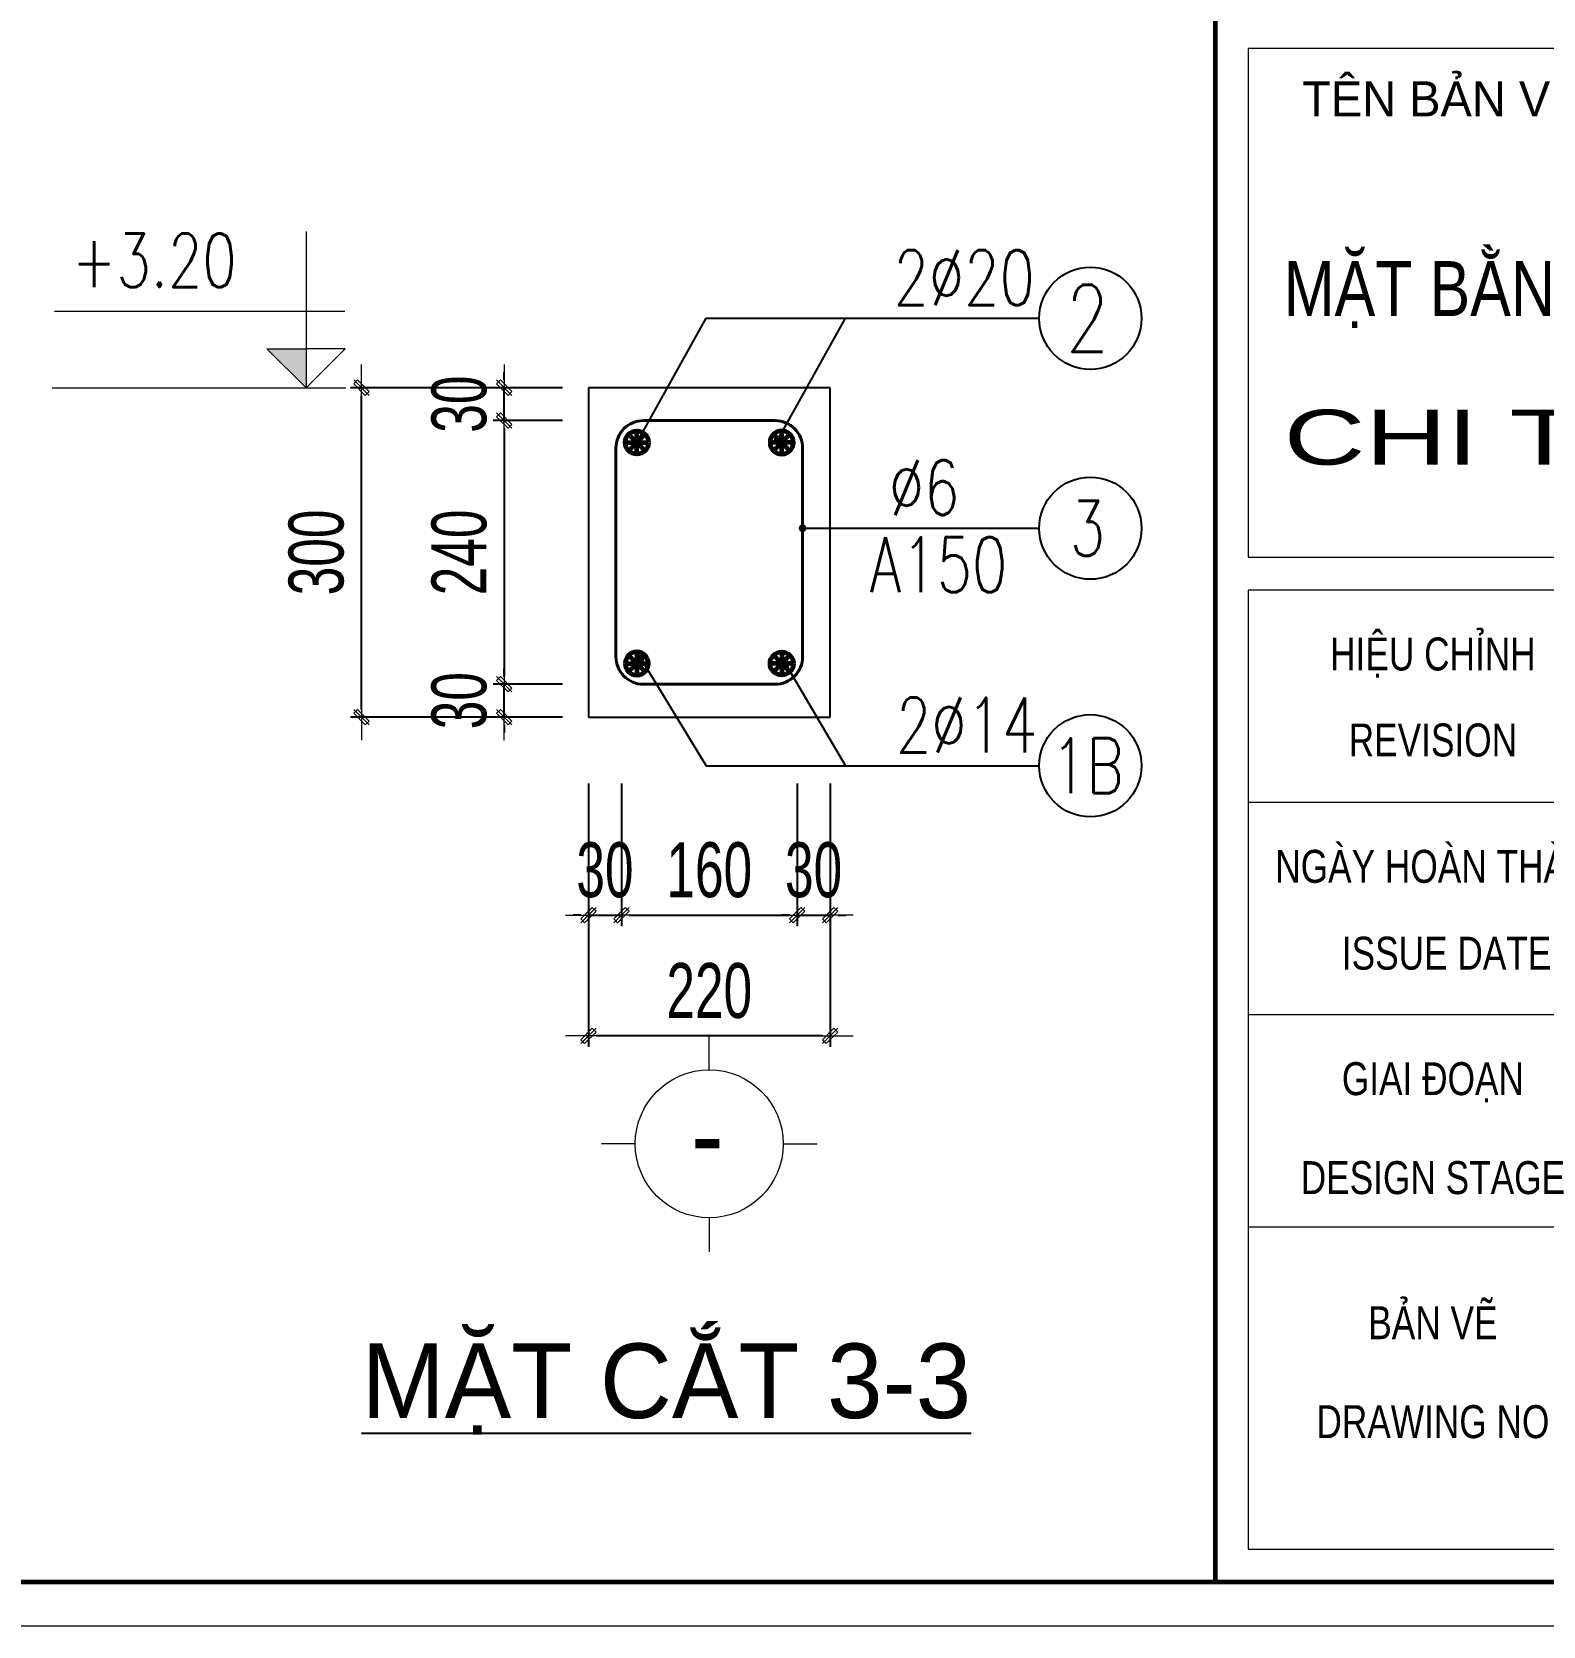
# Model space of a CAD drawing. Header units: millimetres. Extents: x 108335 to 288936, y -578047 to -548347.
# Drawn here: x 209501 to 212253, y -560227 to -557324 of the extents above; entities that cross this region are included whole.
import ezdxf
from ezdxf.enums import TextEntityAlignment as Align

# ---------------------------------------------------------------- set-up
doc = ezdxf.new("R2010")
doc.units = ezdxf.units.MM
doc.header["$MEASUREMENT"] = 0
doc.header["$PDMODE"] = 32
doc.layers.get('Defpoints').update_dxf_attribs({"color": 1})
for name, color, linetype, lineweight in [('EG Dim', 8, 'Continuous', 15), ('EG Text1', 3, 'Continuous', 20), ('Khac', 156, 'Continuous', 9), ('LC Dim', 8, 'Continuous', 18), ('LC ISO', 153, 'Continuous', 13), ('LC Net dam2', 6, 'Continuous', 40), ('LC Net dam3', 1, 'Continuous', 60), ('LC Net manh', 236, 'Continuous', 5), ('LC Net thay', 7, 'Continuous', 25), ('LC Text1', 3, 'Continuous', 20), ('LC Text2', 7, 'Continuous', 25)]:
    doc.layers.add(name, color=color, linetype=linetype, lineweight=lineweight)
doc.layers.add('Khungten_LCDI', color=7, linetype='Continuous')
doc.layers.add('Kichthuoc', color=9, linetype='Continuous')
doc.styles.add('EG Huy', font='vnsimli.shx', dxfattribs={"width": 0.75})
doc.styles.add('HOATBIF', font='hoatbif.shx', dxfattribs={"width": 0.7})
doc.styles.add('Khungten', font='VHAVAN.TTF', dxfattribs={"width": 0.9, "height": 5000})
doc.styles.add('LC 1', font='VHAVANB.TTF')
doc.styles.add('LC 3', font='vnsimli.shx', dxfattribs={"width": 0.75})
doc.styles.add('Title', font='VHBLACK.TTF', dxfattribs={"width": 0.8})
doc.dimstyles.new('1-100(1-40)', dxfattribs={"dimscale": 40, "dimtxt": 2.5, "dimasz": 0.35, "dimexe": 0.5, "dimexo": 0, "dimgap": 0.8, "dimtad": 1, "dimdec": 0, "dimzin": 0, "dimdsep": 46, "dimtxsty": 'HOATBIF', "dimblk1": 'DOT', "dimblk2": 'DOT', "dimsah": 1, "dimcen": -1, "dimdle": 1, "dimclrd": 256, "dimclre": 256, "dimclrt": 4, "dimadec": 3, "dimazin": 2, "dimtfac": 0.333333, "dimtdec": 0, "dimtix": 1, "dimtmove": 2, "dimatfit": 3, "dimldrblk": 'DOT', "dimfxl": 1, "dimtvp": 0.833333, "dimtolj": 1, "dimtzin": 0, "dimarcsym": 0})

# ---------------------------------------------------------------- blocks, each defined once
blk = doc.blocks.new('DOT')
at = {"layer": 'LC Dim'}
blk.add_line((-3, 0), (3, 0), dxfattribs=at)
at = {"layer": 'LC Dim', "color": 4}
blk.add_line((-1, -1), (1, 1), dxfattribs=at)
blk.add_lwpolyline([(0.5, 1), (-1, -0.5), (-0.5, -1), (1, 0.5)], close=True, dxfattribs=at)
blk = doc.blocks.new('*D363')
at = {"layer": 'Defpoints', "color": 0, "ltscale": 2, "transparency": 16777216}
for p in [(210100.9, -557972), (210466.9, -557972), (210466.9, -558572)]:
    blk.add_point(p, dxfattribs=at)
at = {"layer": 'LC Dim', "lineweight": -2, "ltscale": 2, "transparency": 16777216}
for p, q in [((210466.9, -557972), (210080.9, -557972)), ((210100.9, -558558), (210100.9, -557986)), ((210466.9, -558572), (210080.9, -558572))]:
    blk.add_line(p, q, dxfattribs=at)
at = {"layer": 'LC Dim', "lineweight": -2, "ltscale": 2, "transparency": 16777216, "xscale": 14, "yscale": 14, "zscale": 14}
for p, rotation in [((210100.9, -557972), 90), ((210100.9, -558572), 270)]:
    blk.add_blockref('DOT', p, dxfattribs=dict(at, rotation=rotation))
at = {"layer": 'LC Dim', "color": 4, "ltscale": 2, "transparency": 16777216, "insert": (210018.9, -558272), "char_height": 100, "attachment_point": 5, "rotation": 90, "style": 'HOATBIF'}
blk.add_mtext('\\A1;300', dxfattribs=at)
blk = doc.blocks.new('_Dot')
at = {"color": 0, "linetype": 'ByBlock', "lineweight": -2}
blk.add_line((-0.5, 0), (-1, 0), dxfattribs=at)
at = {"color": 0, "linetype": 'ByBlock', "const_width": 0.5}
blk.add_lwpolyline([(-0.25, 0, 1), (0.25, 0, 1)], format="xyb", close=True, dxfattribs=at)
blk = doc.blocks.new('*D364')
at = {"layer": 'Defpoints', "color": 0, "ltscale": 2, "transparency": 16777216}
for p in [(210514.4, -558692.5), (210574.4, -558692.5), (210574.4, -558932.5)]:
    blk.add_point(p, dxfattribs=at)
at = {"layer": 'LC Dim', "lineweight": -2, "ltscale": 2, "transparency": 16777216}
for p, q in [((210514.4, -558692.5), (210514.4, -558952.5)), ((210574.4, -558692.5), (210574.4, -558952.5)), ((210500.4, -558932.5), (210486.4, -558932.5)), ((210514.4, -558932.5), (210574.4, -558932.5)), ((210588.4, -558932.5), (210602.4, -558932.5))]:
    blk.add_line(p, q, dxfattribs=at)
at = {"layer": 'LC Dim', "lineweight": -2, "ltscale": 2, "transparency": 16777216, "xscale": 14, "yscale": 14, "zscale": 14}
blk.add_blockref('DOT', (210514.4, -558932.5), dxfattribs=at)
at = {"layer": 'LC Dim', "lineweight": -2, "ltscale": 2, "transparency": 16777216, "xscale": 14, "yscale": 14, "zscale": 14, "rotation": 180}
blk.add_blockref('DOT', (210574.4, -558932.5), dxfattribs=at)
at = {"layer": 'LC Dim', "color": 4, "ltscale": 2, "transparency": 16777216, "insert": (210544.4, -558850.5), "char_height": 100, "attachment_point": 5, "style": 'HOATBIF'}
blk.add_mtext('\\A1;30', dxfattribs=at)
blk = doc.blocks.new('*D365')
at = {"layer": 'Defpoints', "color": 0, "ltscale": 2, "transparency": 16777216}
for p in [(210574.4, -558692.5), (210894.4, -558692.5), (210894.4, -558932.5)]:
    blk.add_point(p, dxfattribs=at)
at = {"layer": 'LC Dim', "lineweight": -2, "ltscale": 2, "transparency": 16777216}
for p, q in [((210574.4, -558692.5), (210574.4, -558952.5)), ((210894.4, -558692.5), (210894.4, -558952.5)), ((210588.4, -558932.5), (210880.4, -558932.5))]:
    blk.add_line(p, q, dxfattribs=at)
at = {"layer": 'LC Dim', "lineweight": -2, "ltscale": 2, "transparency": 16777216, "xscale": 14, "yscale": 14, "zscale": 14, "rotation": 180}
blk.add_blockref('DOT', (210574.4, -558932.5), dxfattribs=at)
at = {"layer": 'LC Dim', "lineweight": -2, "ltscale": 2, "transparency": 16777216, "xscale": 14, "yscale": 14, "zscale": 14}
blk.add_blockref('DOT', (210894.4, -558932.5), dxfattribs=at)
at = {"layer": 'LC Dim', "color": 4, "ltscale": 2, "transparency": 16777216, "insert": (210734.4, -558850.5), "char_height": 100, "attachment_point": 5, "style": 'HOATBIF'}
blk.add_mtext('\\A1;160', dxfattribs=at)
blk = doc.blocks.new('*D366')
at = {"layer": 'Defpoints', "color": 0, "ltscale": 2, "transparency": 16777216}
for p in [(210894.4, -558692.5), (210954.4, -558692.5), (210954.4, -558932.5)]:
    blk.add_point(p, dxfattribs=at)
at = {"layer": 'LC Dim', "lineweight": -2, "ltscale": 2, "transparency": 16777216}
for p, q in [((210894.4, -558692.5), (210894.4, -558952.5)), ((210954.4, -558692.5), (210954.4, -558952.5)), ((210880.4, -558932.5), (210866.4, -558932.5)), ((210894.4, -558932.5), (210954.4, -558932.5)), ((210968.4, -558932.5), (210982.4, -558932.5))]:
    blk.add_line(p, q, dxfattribs=at)
at = {"layer": 'LC Dim', "lineweight": -2, "ltscale": 2, "transparency": 16777216, "xscale": 14, "yscale": 14, "zscale": 14}
blk.add_blockref('DOT', (210894.4, -558932.5), dxfattribs=at)
at = {"layer": 'LC Dim', "lineweight": -2, "ltscale": 2, "transparency": 16777216, "xscale": 14, "yscale": 14, "zscale": 14, "rotation": 180}
blk.add_blockref('DOT', (210954.4, -558932.5), dxfattribs=at)
at = {"layer": 'LC Dim', "color": 4, "ltscale": 2, "transparency": 16777216, "insert": (210924.4, -558850.5), "char_height": 100, "attachment_point": 5, "style": 'HOATBIF'}
blk.add_mtext('\\A1;30', dxfattribs=at)
blk = doc.blocks.new('*D367')
at = {"layer": 'Defpoints', "color": 0, "ltscale": 2, "transparency": 16777216}
for p in [(210514.4, -558692.5), (210954.4, -558692.5), (210514.4, -559152.5)]:
    blk.add_point(p, dxfattribs=at)
at = {"layer": 'LC Dim', "lineweight": -2, "ltscale": 2, "transparency": 16777216}
for p, q in [((210514.4, -558692.5), (210514.4, -559172.5)), ((210954.4, -558692.5), (210954.4, -559172.5)), ((210940.4, -559152.5), (210528.4, -559152.5))]:
    blk.add_line(p, q, dxfattribs=at)
at = {"layer": 'LC Dim', "lineweight": -2, "ltscale": 2, "transparency": 16777216, "xscale": 14, "yscale": 14, "zscale": 14, "rotation": 180}
blk.add_blockref('DOT', (210514.4, -559152.5), dxfattribs=at)
at = {"layer": 'LC Dim', "lineweight": -2, "ltscale": 2, "transparency": 16777216, "xscale": 14, "yscale": 14, "zscale": 14}
blk.add_blockref('DOT', (210954.4, -559152.5), dxfattribs=at)
at = {"layer": 'LC Dim', "color": 4, "ltscale": 2, "transparency": 16777216, "insert": (210734.4, -559070.5), "char_height": 100, "attachment_point": 5, "style": 'HOATBIF'}
blk.add_mtext('\\A1;220', dxfattribs=at)
blk = doc.blocks.new('TIEUDE2')
at = {"layer": 'LC Text2', "color": 7, "style": 'LC 1'}
blk.add_attdef('%%UTIªU§Ò', text='', height=3.5, dxfattribs=at).set_placement((0, 0), align=Align.BOTTOM_CENTER)
blk.add_attdef('TL', text='', height=2.2, dxfattribs=at).set_placement((0, -1.8), align=Align.TOP_CENTER)
blk = doc.blocks.new('TTRUC')
at = {"layer": 'LC ISO'}
for p, q in [((0, 6.95), (0, 10.13)), ((-6.95, 0), (-10.13, 0)), ((6.95, 0), (10.13, 0)), ((0, -6.95), (0, -10.13))]:
    blk.add_line(p, q, dxfattribs=at)
at = {"layer": 'LC Net manh'}
blk.add_circle((0, 0), 6.95, dxfattribs=at)
blk = doc.blocks.new('CT')
at = {"layer": 'LC Text1', "lineweight": 15}
blk.add_hatch(color=4, dxfattribs=at).paths.add_polyline_path([(3.251, 1.597), (1.639, 1.597), (1.639, 0)])
at = {"layer": 'LC Text1', "color": 4, "lineweight": 15, "ltscale": 50}
for p, q in [((0.046, 3.141), (11.999, 3.141)), ((12.091, 0), (0, 0))]:
    blk.add_line(p, q, dxfattribs=at)
for points in [[(1.639, 6.428), (1.639, 0)], [(1.639, 0), (0.027, 1.597), (1.639, 1.597)], [(1.639, 0), (3.251, 1.597), (1.639, 1.597)]]:
    blk.add_lwpolyline(points, dxfattribs=at)
at = {"layer": 'LC Text1', "color": 4, "style": 'LC 3', "width": 0.75}
blk.add_attdef('CT', (1.905, 3.503), '', height=2.2, dxfattribs=at)
blk = doc.blocks.new('theptron1')
at = {"layer": 'LC Net dam3'}
for p, q in [((-0.5, 0), (0.5, 0)), ((-0.354, 0.354), (0.354, -0.354)), ((0.354, 0.354), (-0.354, -0.354)), ((0, 0.5), (0, -0.5))]:
    blk.add_line(p, q, dxfattribs=at)
blk.add_circle((0, 0), 0.5, dxfattribs=at)
blk = doc.blocks.new('*D384')
at = {"layer": 'Defpoints', "color": 0, "ltscale": 2, "transparency": 16777216}
for p in [(210361.1, -558512), (210466.9, -558512), (210466.9, -558572)]:
    blk.add_point(p, dxfattribs=at)
at = {"layer": 'LC Dim', "lineweight": -2, "ltscale": 2, "transparency": 16777216}
for p, q in [((210361.1, -558498), (210361.1, -558484)), ((210466.9, -558512), (210341.1, -558512)), ((210361.1, -558572), (210361.1, -558512)), ((210466.9, -558572), (210341.1, -558572)), ((210361.1, -558586), (210361.1, -558600))]:
    blk.add_line(p, q, dxfattribs=at)
at = {"layer": 'LC Dim', "lineweight": -2, "ltscale": 2, "transparency": 16777216, "xscale": 14, "yscale": 14, "zscale": 14}
for p, rotation in [((210361.1, -558512), 270), ((210361.1, -558572), 90)]:
    blk.add_blockref('DOT', p, dxfattribs=dict(at, rotation=rotation))
at = {"layer": 'LC Dim', "color": 4, "ltscale": 2, "transparency": 16777216, "insert": (210279.1, -558542), "char_height": 100, "attachment_point": 5, "rotation": 90, "style": 'HOATBIF'}
blk.add_mtext('\\A1;30', dxfattribs=at)
blk = doc.blocks.new('*D385')
at = {"layer": 'Defpoints', "color": 0, "ltscale": 2, "transparency": 16777216}
for p in [(210361.1, -557972), (210466.9, -557972), (210466.9, -558032)]:
    blk.add_point(p, dxfattribs=at)
at = {"layer": 'LC Dim', "lineweight": -2, "ltscale": 2, "transparency": 16777216}
for p, q in [((210361.1, -557958), (210361.1, -557944)), ((210466.9, -557972), (210341.1, -557972)), ((210361.1, -558032), (210361.1, -557972)), ((210466.9, -558032), (210341.1, -558032)), ((210361.1, -558046), (210361.1, -558060))]:
    blk.add_line(p, q, dxfattribs=at)
at = {"layer": 'LC Dim', "lineweight": -2, "ltscale": 2, "transparency": 16777216, "xscale": 14, "yscale": 14, "zscale": 14}
for p, rotation in [((210361.1, -557972), 270), ((210361.1, -558032), 90)]:
    blk.add_blockref('DOT', p, dxfattribs=dict(at, rotation=rotation))
at = {"layer": 'LC Dim', "color": 4, "ltscale": 2, "transparency": 16777216, "insert": (210279.1, -558002), "char_height": 100, "attachment_point": 5, "rotation": 90, "style": 'HOATBIF'}
blk.add_mtext('\\A1;30', dxfattribs=at)
blk = doc.blocks.new('*D393')
at = {"layer": 'Defpoints', "color": 0, "ltscale": 2, "transparency": 16777216}
for p in [(210466.9, -558032), (210361.1, -558512), (210466.9, -558512)]:
    blk.add_point(p, dxfattribs=at)
at = {"layer": 'LC Dim', "lineweight": -2, "ltscale": 2, "transparency": 16777216}
for p, q in [((210466.9, -558032), (210341.1, -558032)), ((210361.1, -558046), (210361.1, -558498)), ((210466.9, -558512), (210341.1, -558512))]:
    blk.add_line(p, q, dxfattribs=at)
at = {"layer": 'LC Dim', "lineweight": -2, "ltscale": 2, "transparency": 16777216, "xscale": 14, "yscale": 14, "zscale": 14}
for p, rotation in [((210361.1, -558032), 90), ((210361.1, -558512), 270)]:
    blk.add_blockref('DOT', p, dxfattribs=dict(at, rotation=rotation))
at = {"layer": 'LC Dim', "color": 4, "ltscale": 2, "transparency": 16777216, "insert": (210279.1, -558272), "char_height": 100, "attachment_point": 5, "rotation": 90, "style": 'HOATBIF'}
blk.add_mtext('\\A1;240', dxfattribs=at)
blk = doc.blocks.new('Nha o can bo nhan vien Trung doan')
at = {"layer": 'Defpoints', "lineweight": 0}
blk.add_lwpolyline([(-1200, -14850), (-1200, 14850), (40800, 14850), (40800, -14850)], close=True, dxfattribs=at)
at = {"layer": 'Khungten_LCDI', "color": 5, "lineweight": 60}
blk.add_line((36600, 14650), (36600, -14650), dxfattribs=at)
at = {"layer": 'Khungten_LCDI', "color": 9, "lineweight": 15}
for p, q in [((40450, -11100), (36750, -11100)), ((40450, -12066.7), (36750, -12066.7)), ((40450, -13033.3), (36750, -13033.3))]:
    blk.add_line(p, q, dxfattribs=at)
at = {"layer": 'Khungten_LCDI', "color": 5, "lineweight": 60}
blk.add_lwpolyline([(0, -14650), (0, 14650), (40600, 14650), (40600, -14650)], close=True, dxfattribs=at)
at = {"layer": 'Khungten_LCDI', "color": 9, "lineweight": 15}
for points in [[(36750, -9983.4), (40450, -9983.4), (40450, -7667.3), (36750, -7667.3)], [(36750, -14500), (40450, -14500), (40450, -10133.4), (36750, -10133.4)]]:
    blk.add_lwpolyline(points, close=True, dxfattribs=at)
at = {"color": 7, "style": 'Khungten'}
blk.add_text('tªn b¶n vÏ - drawing title', height=160, dxfattribs=at).set_placement((38565.6, -7977.2), align=Align.CENTER)
at = {"color": 7, "style": 'Khungten', "width": 0.8}
for s, p in [('hiÖu chØnh', (37591.7, -10499.4)), ('revision', (37591.7, -10891)), ('ngµy hoµn thµnh', (37654, -11466.1)), ('issue date', (37654, -11861.5)), ('giai ®o¹n', (37591.7, -12432.7)), ('design stage', (37591.7, -12883.2)), ('b¶n vÏ', (37591.7, -13543.7)), ('drawing nO', (37591.7, -13994.2))]:
    blk.add_text(s, height=150, dxfattribs=at).set_placement(p, align=Align.CENTER)
for tag, p in [('REVISION', (39498.8, -10746.3)), ('NGAYHT', (39546.1, -11609.4))]:
    blk.add_attdef(tag, text='', height=200, dxfattribs=at).set_placement(p, align=Align.CENTER)
at = {"layer": 'LC Text1', "style": 'Title', "width": 1.485915}
for tag, p, p2 in [('TENBANVE1', (36912.7, -8885.8), (40339.1, -8885.8)), ('TENBANVE2', (36912.7, -9562.5), (40339.1, -9562.5))]:
    blk.add_attdef(tag, text='', height=250, dxfattribs=at).set_placement(p, p2, align=Align.FIT)
at = {"layer": 'LC Text1', "style": 'Title', "width": 0.7}
blk.add_attdef('SOBANVE', text='', height=250, dxfattribs=at).set_placement((39562, -13896.2), align=Align.CENTER)

msp = doc.modelspace()

# ---------------------------------------------------------------- linework, layer by layer
at = {"layer": 'LC Net dam2'}
msp.add_lwpolyline([(210614.38, -558512), (210854.38, -558512, 0.4142136), (210904.38, -558462), (210904.38, -558082, 0.4142136), (210854.38, -558032), (210614.38, -558032, 0.4142136), (210564.38, -558082), (210564.38, -558462, 0.4142136)], format="xyb", close=True, dxfattribs=at)
at = {"layer": 'LC Net thay', "ltscale": 2}
for p, q in [((210954.38, -557972), (210514.38, -557972)), ((210514.38, -557972), (210514.38, -558572)), ((210954.38, -558572), (210954.38, -557972)), ((210514.38, -558572), (210954.38, -558572))]:
    msp.add_line(p, q, dxfattribs=at)
at = {"layer": 'LC Text2', "ltscale": 100}
msp.add_circle((211428.44, -557845.63), 93.05, dxfattribs=at)
at = {"layer": 'LC Text2', "linetype": 'ByBlock'}
for centre in [(211428.44, -558227.95), (211428.44, -558660.5)]:
    msp.add_circle(centre, 93.05, dxfattribs=at)

# ---------------------------------------------------------------- block references
at = {"layer": 'EG Dim', "yscale": 42.40098003740421, "zscale": 42.40098003740421}
for p, xscale, rotation in [((210602.43, -558071.85), 42.40098003740421, 90), ((210866.34, -558071.85), -42.40098003740421, 270), ((210602.43, -558474.35), -42.40098003740421, 90), ((210866.34, -558474.35), 42.40098003740421, 270)]:
    msp.add_blockref('theptron1', p, dxfattribs=dict(at, xscale=xscale, rotation=rotation))
at = {"layer": 'EG Text1'}
ref = msp.add_blockref('CT', (210072.59, -557972), dxfattribs=dict(at, xscale=-44.25072279153392, yscale=44.25072279153392, zscale=44.25072279153392))
ref.add_attrib('CT', '+3.20', (209573.38, -557788.77), dxfattribs={"layer": 'Khac', "color": 3, "height": 97.352, "style": 'EG Huy', "width": 0.75})
at = {"layer": 'Kichthuoc', "xscale": 19.39036266761832, "yscale": 19.39036266761832, "zscale": 19.39036266761832}
msp.add_blockref('TTRUC', (210734.38, -559348.96), dxfattribs=at)
at = {"layer": 'LC Net thay'}
ref = msp.add_blockref('Nha o can bo nhan vien Trung doan', (197015.7, -554287.19, 0), dxfattribs=dict(at, xscale=0.3999999999995706, yscale=0.3999999999995706, zscale=0.3999999999995706))
ref.add_attrib('TENBANVE2', 'CHI TIÕT DÇM', dxfattribs={"layer": 'LC Text1', "height": 100, "style": 'Title', "width": 1.312272}).set_placement((211780.76, -558112.18, 0), (213151.36, -558112.18, 0), align=Align.FIT)
ref.add_attrib('TENBANVE1', 'MÆT B»NG KÕT CÊU DÇM', dxfattribs={"layer": 'LC Text1', "height": 100, "style": 'Title', "width": 0.694551}).set_placement((211780.76, -557841.5, 0), (213151.36, -557841.5, 0), align=Align.FIT)
at = {"layer": 'LC Text2'}
ref = msp.add_blockref('TIEUDE2', (210656.38, -559889.13), dxfattribs=dict(at, xscale=40.00000000002709, yscale=40.00000000002709, zscale=40.00000000002709))
ref.add_attrib('%%UTIªU§Ò', '%%UMÆT C¾T 3-3', dxfattribs={"color": 7, "height": 135.8459, "style": 'LC 1'}).set_placement((210656.38, -559889.13), align=Align.BOTTOM_CENTER)

# ---------------------------------------------------------------- texts
at = {"layer": 'LC Text1', "ltscale": 0.2, "style": 'LC 1', "width": 0.9}
msp.add_text('-', height=150, dxfattribs=at).set_placement((210730.76, -559451.72), align=Align.BOTTOM_CENTER)
at = {"layer": 'LC Text2', "linetype": 'ByBlock', "style": 'LC 3', "width": 0.75}
for s, p in [('2%%C20', (211070.03, -557821.57)), ('%%C6', (211061.5, -558203.89)), ('A150', (211026.53, -558344.5)), ('2%%C14', (211074.53, -558636.44))]:
    msp.add_text(s, height=100, dxfattribs=at).set_placement(p)
at = {"layer": 'LC Text2', "ltscale": 100, "style": 'LC 3', "width": 0.75}
msp.add_text('2', height=122.22, dxfattribs=at).set_placement((211423.19, -557845.63), align=Align.MIDDLE_CENTER)
at = {"layer": 'LC Text2', "linetype": 'ByBlock', "style": 'LC 3', "width": 0.75}
for s, p in [('3', (211423.19, -558227.95)), ('1B', (211423.19, -558660.5))]:
    msp.add_text(s, height=100, dxfattribs=at).set_placement(p, align=Align.MIDDLE_CENTER)

# ---------------------------------------------------------------- dimensions: what is measured, and where the dimension line sits
at = {"layer": 'LC Dim', "ltscale": 2}
for base, p1, p2, picture, middle in [((210100.88, -557972), (210466.88, -558572), (210466.88, -557972), '*D363', (210018.88, -558272)), ((210361.07, -557972), (210466.88, -558032), (210466.88, -557972), '*D385', (210279.07, -558002)), ((210361.07, -558512), (210466.88, -558032), (210466.88, -558512), '*D393', (210279.07, -558272)), ((210361.07, -558512), (210466.88, -558572), (210466.88, -558512), '*D384', (210279.07, -558542))]:
    dim = msp.add_linear_dim(base=base, p1=p1, p2=p2, angle=90, dimstyle='1-100(1-40)', override={"dimlfac": 0.5}, dxfattribs=at)
    dim.commit()
    dim.dimension.update_dxf_attribs({"geometry": picture, "text_midpoint": middle})
for base, p1, p2, picture, middle in [((210574.38, -558932.5), (210514.38, -558692.45), (210574.38, -558692.45), '*D364', (210544.38, -558850.5)), ((210514.38, -559152.5), (210954.38, -558692.45), (210514.38, -558692.45), '*D367', (210734.38, -559070.5)), ((210894.38, -558932.5), (210574.38, -558692.45), (210894.38, -558692.45), '*D365', (210734.38, -558850.5)), ((210954.38, -558932.5), (210894.38, -558692.45), (210954.38, -558692.45), '*D366', (210924.38, -558850.5))]:
    dim = msp.add_linear_dim(base=base, p1=p1, p2=p2, dimstyle='1-100(1-40)', override={"dimlfac": 0.5}, dxfattribs=at)
    dim.commit()
    dim.dimension.update_dxf_attribs({"geometry": picture, "text_midpoint": middle})

# ---------------------------------------------------------------- leaders
for points in [[(210604.8, -558068.29), (210728.88, -557845.63), (211335.38, -557845.63)], [(210859.03, -558066.85), (210982.38, -557845.63), (211335.38, -557845.63)], [(210904.38, -558227.95), (211335.38, -558227.95)], [(210609.66, -558465.02), (210728.88, -558660.5), (211335.38, -558660.5)], [(210873.47, -558475.13), (210982.38, -558660.5), (211335.38, -558660.5)]]:
    msp.add_leader(points, dimstyle='1-100(1-40)', override={"dimlfac": 0.5}, dxfattribs=at)

doc.saveas('drawing.dxf')
